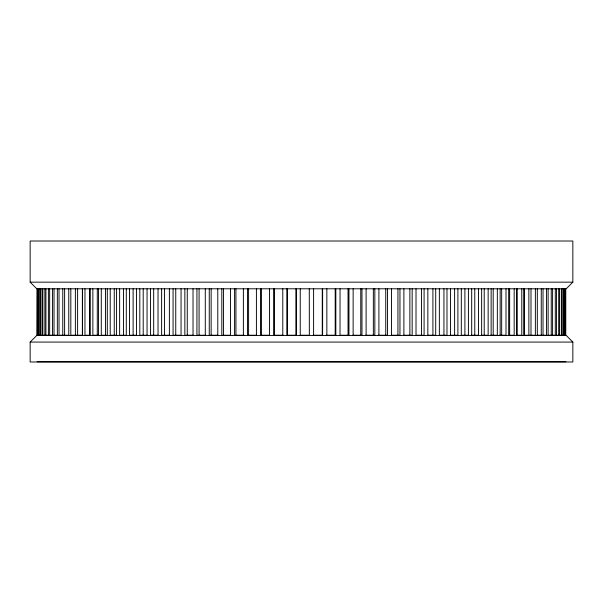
<?xml version="1.0" encoding="UTF-8"?>
<svg xmlns="http://www.w3.org/2000/svg" width="603" height="603" viewBox="0 0 603 603"><rect width="100%" height="100%" fill="white"/><g stroke="black" fill="none" stroke-linecap="round" stroke-linejoin="round"><path stroke-width="0.9" d="M30.15 342.074L36.783 335.441L566.217 335.441L572.85 342.074L572.85 361.988L30.15 361.988L30.15 342.074L572.85 342.074M572.85 282.159L566.217 288.792L36.783 288.792L30.15 282.159L30.15 241.012L572.85 241.012L572.85 282.159L30.15 282.159M37.182 335.223L37.318 288.792M42.278 335.223L38.637 335.223L38.637 288.792M48.662 335.223L42.843 335.223L42.843 288.792M57.549 335.223L49.657 335.223L49.657 288.792M64.483 335.223L59.019 335.223L59.019 288.792M77.011 335.223L70.822 335.223L70.822 288.792M98.9 335.223L92.862 335.223L92.862 288.792M116.974 335.223L110.213 335.223L110.213 288.792M136.602 335.223L129.502 335.223L129.502 288.792M147.735 335.223L139.813 335.223L139.813 288.792M158.378 335.223L150.524 335.223L150.524 288.792M169.714 335.223L161.627 335.223L161.627 288.792M193.631 335.223L184.85 335.223L184.85 288.792M205.578 335.223L196.925 335.223L196.925 288.792M217.962 335.223L209.256 335.223L209.256 288.792M243.838 335.223L234.59 335.223L234.59 288.792M256.584 335.223L247.531 335.223L247.531 288.792M283.282 335.223L273.785 335.223L273.785 288.792M313.243 335.223L322.62 335.223L322.62 288.792M326.215 335.223L335.833 335.223L335.833 288.792M352.823 335.223L361.973 335.223L361.973 288.792M365.501 335.223L374.832 335.223L374.832 288.792M378.013 335.223L387.503 335.223L387.503 288.792M391.37 335.223L399.955 335.223L399.955 288.792M403.445 335.223L412.166 335.223L412.166 288.792M427.663 335.223L435.705 335.223L435.705 288.792M450.004 335.223L457.896 335.223L457.896 288.792M471.365 335.223L478.503 335.223L478.503 288.792M481.42 335.223L488.151 335.223L488.151 288.792M490.533 335.223L497.324 335.223L497.324 288.792M499.171 335.223L506 335.223L506 288.792M529.344 335.223L535.358 335.223L535.358 288.792M537.009 335.223L546.559 335.223L546.559 288.792M547.69 335.223L555.288 335.223L555.288 288.792M555.951 335.223L561.461 335.223L561.461 288.792M561.687 335.223L564.996 335.223L564.996 288.792M37.085 361.74L565.915 361.74M565.772 288.792L565.772 335.223L565.32 335.223L565.32 288.792M564.091 288.792L564.091 335.223M563.556 288.792L563.556 335.223M562.2 288.792L562.2 335.223M559.652 288.792L559.652 335.223M558.702 288.792L558.702 335.223M556.448 288.792L556.448 335.223M552.604 288.792L552.604 335.223M551.24 288.792L551.24 335.223M548.127 288.792L548.127 335.223M543.024 288.792L543.024 335.223M541.26 288.792L541.26 335.223M537.311 288.792L537.311 335.223M531.002 288.792L531.002 335.223M528.861 288.792L528.861 335.223L524.03 335.223L524.03 288.792M524.12 288.792L524.12 335.223M521.791 288.792L521.791 335.223L516.665 335.223L516.665 288.792M517.118 288.792L517.118 335.223M514.171 288.792L514.171 335.223L508.676 335.223L508.676 288.792M509.656 288.792L509.656 335.223M501.673 288.792L501.673 335.223M500.158 288.792L500.158 335.223M493.186 288.792L493.186 335.223M491.136 288.792L491.136 335.223M484.209 288.792L484.209 335.223M481.639 288.792L481.639 335.223M474.772 288.792L474.772 335.223M471.689 288.792L471.689 335.223M468.41 288.792L468.41 335.223L461.303 335.223L461.303 288.792M464.898 288.792L464.898 335.223M454.617 288.792L454.617 335.223M450.516 288.792L450.516 335.223M446.981 288.792L446.981 335.223L439.353 335.223L439.353 288.792M443.944 288.792L443.944 335.223M432.909 288.792L432.909 335.223M427.844 288.792L427.844 335.223M424.09 288.792L424.09 335.223L416.01 335.223L416.01 288.792M421.542 288.792L421.542 335.223M409.874 288.792L409.874 335.223M403.889 288.792L403.889 335.223M397.935 288.792L397.935 335.223M391.513 288.792L391.513 335.223M385.747 288.792L385.747 335.223M378.91 288.792L378.91 335.223M373.347 288.792L373.347 335.223M366.104 288.792L366.104 335.223M360.767 288.792L360.767 335.223M353.139 288.792L353.139 335.223M348.964 288.792L348.964 335.223L340.017 335.223L340.047 288.792M348.044 288.792L348.044 335.223M335.193 288.792L335.193 335.223M326.856 288.792L326.856 335.223M322.266 288.792L322.266 335.223M313.598 288.792L313.598 335.223M309.279 288.792L309.347 335.223L300.241 335.223L300.241 288.792M296.277 288.792L296.277 335.223L287.028 335.223L287.028 288.792M296.058 288.792L296.058 335.223M287.239 288.792L287.239 335.223M282.784 288.792L282.784 335.223M274.282 288.792L274.282 335.223M269.556 288.792L269.556 335.223L260.602 335.223L260.602 288.792M261.385 288.792L261.385 335.223M256.411 288.792L256.411 335.223M248.594 288.792L248.594 335.223M243.371 288.792L243.371 335.223M235.931 288.792L235.931 335.223M230.489 288.792L230.489 335.223L221.821 335.223L221.821 288.792M223.442 288.792L223.442 335.223M217.781 288.792L217.781 335.223M211.148 288.792L211.148 335.223M205.284 288.792L205.284 335.223M199.08 288.792L199.08 335.223M193.028 288.792L193.028 335.223M187.269 288.792L187.269 335.223M181.051 288.792L181.051 335.223L173.076 335.223L173.076 288.792M175.752 288.792L175.752 335.223M169.375 288.792L169.375 335.223M164.544 288.792L164.544 335.223M158.031 288.792L158.031 335.223M153.69 288.792L153.69 335.223M147.057 288.792L147.057 335.223M143.205 288.792L143.205 335.223M136.466 288.792L136.466 335.223M133.12 288.792L133.12 335.223M126.298 288.792L126.298 335.223L119.628 335.223L119.628 288.792M123.464 288.792L123.464 335.223M116.567 288.792L116.567 335.223M114.253 288.792L114.253 335.223M107.304 288.792L107.304 335.223L101.281 335.223L101.281 288.792M105.517 288.792L105.517 335.223M98.53 288.792L98.53 335.223M97.279 288.792L97.279 335.223M90.277 288.792L90.277 335.223L84.963 335.223L84.963 288.792M89.553 288.792L89.553 335.223M82.551 288.792L82.551 335.223L77.614 335.223L77.614 288.792M82.362 288.792L82.362 335.223M75.375 288.792L75.375 335.223M68.772 288.792L68.772 335.223L64.619 335.223L64.619 288.792M62.765 288.792L62.765 335.223M57.353 288.792L57.353 335.223M54.029 288.792L54.029 335.223M52.559 288.792L52.559 335.223M48.398 288.792L48.398 335.223M45.926 288.792L45.926 335.223M44.871 288.792L44.871 335.223M41.991 288.792L41.991 335.223M40.409 288.792L40.409 335.223M39.775 288.792L39.775 335.223M38.215 288.792L38.215 335.223L37.529 335.223L37.529 288.792M37.092 288.792L37.092 335.223"/></g></svg>
